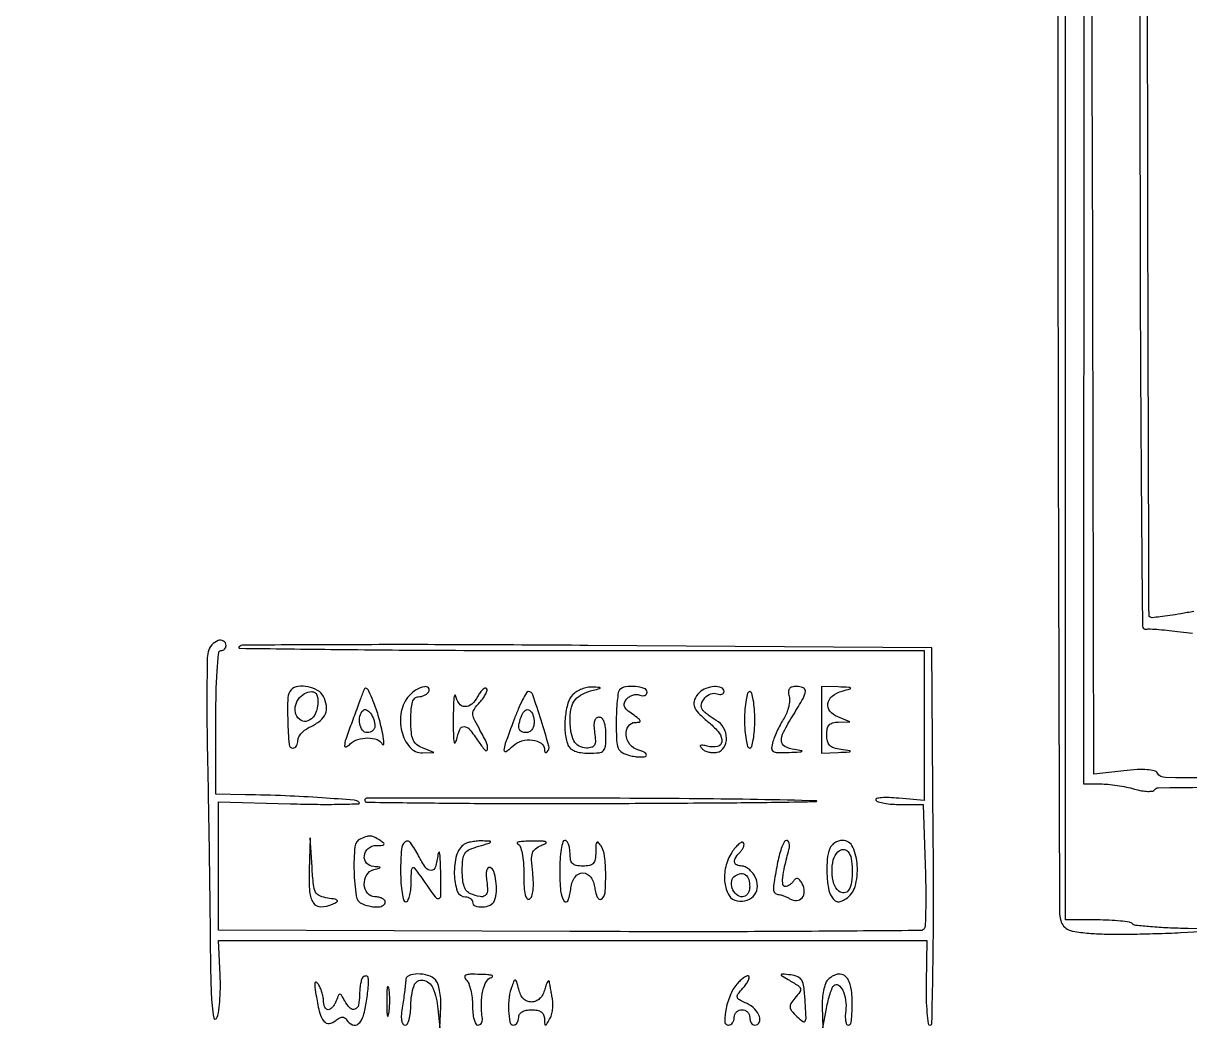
# Model space of a CAD drawing. Extents: x 24 to 1546, y 0 to 2379.
# Drawn here: x 23.5 to 250.7, y -0.5 to 195.2 of the extents above; entities that cross this region are included whole.
import ezdxf

# ---------------------------------------------------------------- set-up
doc = ezdxf.new("R2010")
doc.units = 0
doc.header["$MEASUREMENT"] = 0
doc.layers.get('0').update_dxf_attribs({"linetype": 'CONTINUOUS'})

msp = doc.modelspace()

# ---------------------------------------------------------------- linework, layer by layer
for points in [[(435.072302, 168.795574, 0.000014), (536.468237, 169.247283, 0.412847)], [(563.34628, 20.117426, 0.00003), (563.585042, 68.349484, 0.000793), (563.761466, 121.74337, 0.000478), (563.809731, 185.065658, -0.000252), (563.829439, 248.38279, -0.000419), (563.917736, 301.759581, -0.00001), (564.039235, 350.115363, -0.198254)], [(330.47682, 18.883074, 0.000013), (445.994116, 18.943074, 0.000017), (561.276547, 19.009838, 0.139128)], [(230.109045, 358.876355, -0.000048), (230.095006, 206.25), (230.064976, 47), (233.28909, 47, -0.023747), (234.771682, 46.929546, -0.013014), (236.577288, 46.710001, -0.012946), (238.402974, 46.391132, -0.020127), (239.955477, 46.012769, 0.024958), (241.338725, 45.689776, 0.037991), (242.565278, 45.56232, 0.043644), (243.514492, 45.618993, 0.219128), (243.948875, 45.902534, -0.255219), (244.6081, 46.271251, -0.000062), (280.19227, 46.629818, -0.001119)], [(251.530758, 80.581172, 0.011535), (248.977004, 80.177629, -0.006675), (246.845883, 79.819607, -0.009884), (244.968172, 79.567768, -0.005518), (243.392198, 79.405627, -0.162679), (243.005521, 79.496591, -0.259096), (242.797298, 79.868691, -0.000011), (242.648497, 127.699984, -0.000482), (242.536335, 180.49825, -0.00029), (242.5, 243.154512)], [(331.836986, 230.235519, 0.000013), (331.874014, 200.213255, 0.015872)], [(225.013655, 214.75, 0.000277), (225.059806, 140.886878, 0.000454), (225.190327, 78.351107, 0.000032), (225.362356, 22.131574, 0.064863), (225.595916, 20.381429, 0.107114), (226.164436, 19.277648, 0.124871), (227.113076, 18.581178, 0.065725), (228.758936, 18.15464, 0.012642), (231.832262, 17.855477, 0.015752), (234.774396, 17.736986, 0.004855), (239.213227, 17.74125, 0.004852), (244.181474, 17.842492, 0.005308), (249, 18.038689), (260.5, 18.629284), (250.416667, 18.814642, -0.006803), (246.49735, 18.940051, -0.010103), (243.070439, 19.165864, -0.005626), (240.213445, 19.444602, -0.168222), (239.567808, 19.75, 0.155841), (238.980631, 20.045287, 0.012185), (237.220527, 20.279687, 0.015682), (235.063677, 20.445365, 0.011326), (232.65206, 20.5), (226.501837, 20.5), (226.500919, 213.749975, -0.000156), (226.538171, 334.839254, -0.002108)], [(241, 241.956163, 0.000291), (241.049797, 156.292503, 0.001606), (241.251521, 110.171393, 0.000259), (241.514151, 77.758046, 0.469652), (242.25, 77.158078, -0.060445), (243.021275, 77.214777, -0.007328), (244.721071, 77.109223, -0.008615), (246.745006, 76.918606, -0.007), (248.906838, 76.646667, 0.014479), (251.27696, 76.384471, 0.032362)], [(309.222717, 47.984506, -0.000114), (246.007655, 48.230202, -0.258835), (244.429245, 49.114484, 0.196716), (243.798944, 49.572841, 0.042905), (242.444795, 49.783768, 0.032143), (240.502325, 49.79251, 0.013225), (237.877884, 49.565694), (232.015311, 48.902419), (231.757656, 174.70121, -0.000265), (231.678651, 226.7691, -0.00026)], [(266.467086, 181.731918, 0.000082), (266.518586, 143.885163, 0.037539)], [(281.630153, 137.558684, -0.000053), (320.530591, 137.970003, -0.000957)]]:
    msp.add_lwpolyline(points, format="xyb")
for points in [[(59.520313, 72.75, 0.052512), (59.328298, 71.17431, 0.002384), (59.265285, 65.726562, 0.003963), (59.272591, 59.250883, 0.002826), (59.379243, 52, -0.000839), (59.53465, 43.682252, -0.000525), (59.690077, 33.940625, -0.000526), (59.823053, 24.341363, -0.000958), (59.908391, 16.5, 0.003052), (60.030792, 8.378277, 0.014518), (60.263906, 3.739108, 0.033638), (60.610367, 1.390983, 0.68451), (61.114469, 1.311417, 0.093563), (61.504034, 2.411819, 0.017305), (61.760481, 4.555501, 0.018025), (61.884623, 7.117874, 0.015568), (61.834061, 9.811417), (61.5, 16.5), (130.5, 16.5), (199.5, 16.5), (199.372857, 8.25, 0.010115), (199.388102, 5.086824, 0.016775), (199.544342, 2.423437, 0.01077), (199.786248, 0.304672, 0.375141), (200.135178, 0, 0.40846), (200.509072, 0.366606, 0.000655), (200.695387, 10.505524, 0.003921), (200.803974, 22.279673, 0.00213), (200.762321, 36.75), (200.5, 73.5), (133.5, 74, 0.001058), (107.743869, 74.13771, 0.001727), (85.902187, 74.132812, 0.000192), (66.418365, 74.05363, 0.167501), (65.55, 73.75, 0.706821), (65.654544, 73.442852, 0.000207), (84.619062, 73.220313, 0.001784), (106.096616, 73.053794, 0.001046), (131.8, 73), (199, 73), (199, 58.372771), (199, 43.745541), (194.033708, 44.222739, 0.015037), (192.164391, 44.34577, 0.029857), (190.680573, 44.310082, 0.041513), (189.712746, 44.147213, 0.506291), (189.592725, 43.849969, 0.190112), (190.036913, 43.518226, 0.023331), (191.242985, 43.249678, 0.02495), (192.766677, 43.062015, 0.018166), (194.472964, 43), (198.827894, 43), (199.199218, 31.25, -0.00489), (199.298647, 26.692186, -0.007424), (199.287486, 22.729194, -0.003339), (199.205729, 19.371062, -0.159557), (198.978271, 18.743, -0.228624), (198.350244, 18.433905, -0.000149), (178.454849, 18.283863, -0.00171), (156.22794, 18.198919, -0.001039), (129.943, 18.243), (61.5, 18.5), (61.5, 31), (61.5, 43.5), (75.5, 43.129955, 0.003994), (80.829544, 43.031684, 0.007105), (85.218699, 43.048196, 0.002852), (88.826714, 43.133637, 0.64658), (88.925359, 43.371263, 0.186138), (87.97074, 43.830371, 0.002792), (81.693405, 44.299722, 0.007433), (74.558796, 44.686661, 0.005692), (66.75, 44.904835), (61, 45), (61, 59, -0.005407), (61.06327, 64.850424, -0.01242), (61.267857, 69.25, -0.007361), (61.556705, 72.59926, -0.385003), (62, 73, 0.099038), (62.381638, 73.076342, 0.097945), (62.70625, 73.29375, 0.097945), (62.923658, 73.618362, 0.099038), (63, 74, 0.267755), (62.508873, 74.851368, 0.220784), (61.448806, 74.946739, 0.127706), (60.210182, 74.101332, 0.123537)], [(75.666667, 65.333333, 0.191644), (75.016464, 63.823744, 0.014353), (75.019652, 59.265722, 0.011685), (75.261656, 54.684163, 0.392084), (76, 54, 0.150182), (76.381362, 54.11719, 0.098581), (76.70625, 54.446923, 0.08174), (76.925361, 54.939752, 0.063895), (77, 55.521439, -0.13045), (77.176113, 56.184973, -0.057326), (77.718215, 56.923196, -0.051272), (78.509697, 57.617963, -0.047645), (79.444988, 58.156889, 0.062964), (81.30024, 59.302764, 0.123007), (82.341339, 60.680937, 0.137106), (82.549752, 62.279263, 0.087358), (81.96123, 64.072442, 0.143293), (80.830966, 65.22405, 0.078261), (78.959035, 65.915644, 0.080057), (77.012561, 65.989499, 0.167426)], [(98.654988, 64.171259, 0.139825), (97.127506, 61.07045, 0.10346), (97.228622, 57.229223, 0.120278), (98.793881, 54.162319, 0.225745), (101.285184, 53.063386), (103.5, 53.126773), (101.25, 54.031162, -0.07597), (100.097581, 54.712335, -0.123856), (99.423998, 55.619193, -0.079835), (99.090063, 57.025948, -0.018436), (99, 59.467776, -0.016956), (99.072771, 61.613033, -0.060077), (99.329485, 62.963692, -0.115718), (99.781154, 63.720196, -0.203267), (100.440983, 64, 0.061875), (101.038022, 64.074167, 0.051278), (101.640225, 64.29375, 0.053305), (102.157656, 64.617164, 0.08825), (102.5, 65, 0.344156), (102.421113, 65.718574, 0.258226), (101.629473, 65.957504, 0.084401), (100.044578, 65.323204, 0.071656)], [(139.666667, 65.333333, 0.160302), (139.403805, 64.812632, 0.011418), (139.195833, 63.180803, 0.01516), (139.048531, 61.183328, 0.010824), (139, 58.941741, 0.009871), (139.068594, 55.467651, 0.087673), (139.393018, 53.97761, 0.171135), (140.138568, 53.141609, 0.064498), (141.617999, 52.55974, 0.02455), (142.66348, 52.351276, 0.031582), (143.639783, 52.268503, 0.032868), (144.434311, 52.303704, 0.170476), (144.824329, 52.490995, 0.328871), (144.865222, 52.761681, 0.115793), (144.591728, 53.075988, 0.062091), (144.011438, 53.393107, 0.030094), (143.20633, 53.656295, -0.170281), (141.648437, 54.706412, -0.138391), (140.9249, 56.598015, -0.175199), (141.368494, 58.288761, -0.246662), (142.722506, 59, 0.042033), (143.521767, 59.067309, 0.463005), (143.665933, 59.31027, 0.148516), (143.371107, 59.717552, 0.009582), (142.174834, 60.590095, -0.029377), (141.096495, 61.443974, -0.117966), (140.619848, 62.129649, -0.179014), (140.60771, 62.791383, -0.089434), (141.025441, 63.530654, -0.076156), (141.560673, 64.005852, -0.067284), (142.236144, 64.323577, -0.069999), (142.943813, 64.441802, -0.098358), (143.573113, 64.33357, 0.068852), (144.118841, 64.206413, 0.116799), (144.580852, 64.272043, 0.152564), (144.885242, 64.516406, 0.148977), (145, 64.893011, 0.32359), (144.473486, 65.621375, 0.059219), (142.746082, 65.972747, 0.055933), (140.834257, 65.916567, 0.162475)], [(155.2, 64.8, 0.089012), (154.260943, 63.45022, 0.189356), (154.190883, 62.200533, 0.116569), (155.042515, 60.81263, 0.02509), (157.143501, 58.901284, -0.056271), (159.057655, 56.928726, -0.18865), (159.554959, 55.231506, -0.334805), (158.708125, 54.292883, -0.112063), (156.743091, 54.356932, 0.016414), (155.830337, 54.563875, 0.166972), (155.451187, 54.510149, 0.445019), (155.392595, 54.291423, 0.052479), (155.74973, 53.85027, 0.088568), (156.282617, 53.478837, 0.050331), (157.027962, 53.222311, 0.048166), (157.856797, 53.110039, 0.057221), (158.64378, 53.169915, 0.21006), (159.99679, 54.104228, 0.144864), (160.49072, 55.927028, 0.122658), (159.932692, 57.965487, 0.139191), (158.5, 59.391014, -0.019602), (157.683504, 59.886552, -0.017992), (156.883991, 60.458133, -0.018331), (156.208128, 61.019708, -0.05478), (155.807202, 61.466462, -0.222155), (155.604355, 62.552028, -0.12306), (156.260843, 63.761271, -0.114996), (157.450507, 64.57438, -0.186356), (158.660214, 64.576894, 0.063514), (159.172886, 64.451679, 0.110379), (159.606438, 64.498324, 0.151508), (159.891486, 64.705186, 0.161968), (160, 65.031385, 0.313048), (159.497199, 65.755758, 0.101705), (158.138829, 65.967376, 0.078016), (156.47872, 65.624136, 0.106853)], [(172.683557, 64.102078, -0.081284), (172.767661, 63.205827, -0.040047), (172.597624, 62.070748, -0.038362), (172.226023, 60.892189, -0.045352), (171.694063, 59.852078, 0.01869), (171.076023, 58.787584, 0.012575), (170.447451, 57.529986, 0.012677), (169.899922, 56.280503, 0.024408), (169.536738, 55.25, 0.046594), (169.280158, 53.963873, 0.278358), (169.558779, 53.370784, 0.145993), (170.389752, 53.11491, 0.012001), (172.682612, 53.149832, 0.002443), (174.749508, 53.241074, 0.110161), (175.160324, 53.35408, 0.712562), (175.139584, 53.48656, 0.006736), (173.75, 53.716254, -0.079682), (171.855397, 54.321838, -0.273907), (171.188622, 55.367397, -0.130498), (171.590888, 57.112662, -0.016496), (173.526086, 60.5, 0.00891), (175.411137, 63.686359, 0.103764), (175.84972, 65.057358, 0.337404), (175.427578, 65.748996, 0.093264), (174.09362, 66, 0.060566), (173.230996, 65.895123, 0.174193), (172.736419, 65.566196, 0.168999), (172.555518, 64.989855, 0.05633)], [(179, 59.5), (179, 53), (182.25, 53.149832, 0.000897), (184.414657, 53.253519, 0.202175), (184.594183, 53.339937, 0.591928), (184.55929, 53.436806, 0.001448), (182.75, 53.716254, -0.042367), (181.391064, 54.041656, -0.121485), (180.575302, 54.5548, -0.134975), (180.140851, 55.351599, -0.057778), (180, 56.566422, -0.049134), (180.116158, 57.745624, -0.135073), (180.487653, 58.486298, -0.144263), (181.16766, 58.903988, -0.059097), (182.25, 59.063386), (184.5, 59.126773), (182.175759, 60.058626, -0.124706), (180.631461, 61.183264, -0.217354), (180.224086, 62.683306, -0.188558), (181.088858, 64.140434, -0.098078), (183.005251, 65.106475, 0.003938), (184.570705, 65.555378, 0.56072), (184.611758, 65.708722, 0.195388), (184.348332, 65.827751, 0.001955), (182.25, 65.90032), (179, 66)], [(80.816422, 62.258551, -0.101595), (80.196726, 60.372201, -0.169302), (78.948069, 59.287015, -0.234605), (77.599089, 59.39629, -0.167204), (76.608574, 60.577656, -0.136892), (76.470099, 62.041525, -0.108072), (77.082093, 63.517398, -0.107529), (78.257708, 64.608583, -0.134282), (79.688867, 65, -0.146268), (80.300806, 64.817073, -0.151042), (80.702705, 64.330148, -0.093437), (80.876419, 63.489926, -0.033126)], [(89.522398, 64.5, -0.001404), (89.152378, 63.478262, -0.000464), (88.603443, 61.979993, -0.000462), (87.991723, 60.319885, -0.000525), (87.402225, 58.729764, 0.006073), (86.313595, 55.690213, 0.070205), (86.073039, 54.450069, 0.568266), (86.397827, 54.23322, 0.08535), (87.2, 54.8, -0.122359), (88.650352, 55.673115, -0.076753), (90.619697, 55.961043, -0.08275), (92.433823, 55.643742, -0.199969), (93.426481, 54.75, 0.811835), (93.749983, 54.827827, 0.044421), (93.519955, 56.769664, 0.016523), (92.641767, 60.362384, 0.032262), (91.66645, 63.143618, 0.007584), (90.79559, 65.109813, 0.144651), (90.358119, 65.609181, 0.433241), (89.976044, 65.510156, 0.038742)], [(107.254497, 59.5, 0.005457), (107.278819, 56.591489, 0.03386), (107.408409, 55.105196, 0.6165), (107.627625, 55.034684, 0.142557), (107.878135, 55.5, -0.042068), (108.52665, 57.636133, -0.317964), (109.362316, 58.179167, -0.216877), (110.439401, 57.636644, -0.023544), (112.119265, 55.332559, 0.035513), (113.469481, 53.570717, 0.667551), (113.948411, 53.735471, 0.127413), (113.667242, 55.187932, 0.019089), (112.275689, 57.842359, -0.016586), (111.275383, 59.727466, -0.122161), (111.063033, 60.716131, -0.148702), (111.361799, 61.597604, -0.028392), (112.436225, 62.929529, 0.027537), (113.116246, 63.769586, 0.042419), (113.597165, 64.570692, 0.051323), (113.840498, 65.230514, 0.264992), (113.741556, 65.591777, 0.299929), (113.435529, 65.654645, 0.086738), (113.004388, 65.388401, 0.056665), (112.515505, 64.843574, 0.031692), (112.045837, 64.085646, -0.085261), (110.86296, 62.566264, -0.196738), (109.528244, 62.078051, -0.229786), (108.384666, 62.687407, -0.110245), (107.705733, 64.25, 0.703575), (107.544932, 64.275006, 0.101374), (107.394418, 63.782812, 0.01732), (107.290187, 62.049917, 0.005722)], [(119.071849, 59.462487, 0.003013), (117.381262, 54.859665, 0.079525), (117.137491, 53.573102, 0.608918), (117.537902, 53.351524, 0.036791), (118.928336, 54.435145, -0.115493), (120.644168, 55.385016, -0.09665), (122.723085, 55.557812, -0.122085), (124.371693, 54.950898, -0.248719), (125, 53.765946, 0.052639), (125.040342, 53.383809, 0.158313), (125.170022, 53.159602, 0.258605), (125.359231, 53.116042, 0.127065), (125.578798, 53.245465, 0.271101), (125.875759, 54.380376, 0.007648), (124.383153, 59.403274, 0.007211), (122.736336, 64.396642, 0.319723), (121.889227, 65, 0.269715), (121.511426, 64.780214, 0.011591), (120.754091, 63.373356, 0.017106), (119.919829, 61.584773, 0.011052)], [(130.571429, 64.428571, 0.127676), (129.592894, 62.763903, 0.044982), (129.072473, 60.02148, 0.044515), (129.046721, 57.04831, 0.071647), (129.606989, 54.581787, 0.129622), (130.089776, 53.911521, 0.078209), (130.938354, 53.411271, 0.060254), (132.122868, 53.100964, 0.033975), (133.606989, 53, 0.023606), (135.651029, 53.096558, 0.178488), (136.507642, 53.507883, 0.172432), (136.908073, 54.384768, 0.02172), (137, 56.5, 0.027369), (136.91797, 57.997469, 0.06331), (136.655228, 59.090522, 0.10023), (136.233348, 59.760239, 0.205018), (135.673193, 60, 0.178073), (135.122179, 59.797332, 0.14566), (134.77774, 59.267697, 0.081358), (134.66262, 58.351274, 0.02709), (134.786692, 57, -0.023716), (134.944518, 55.399703, -0.133797), (134.762981, 54.568924, -0.206915), (134.233552, 54.13941, -0.068484), (133.220488, 54, -0.130763), (131.783178, 54.382434, -0.139709), (130.768629, 55.422307, -0.09119), (130.179354, 57.239528, -0.032936), (130, 59.959343, -0.066262), (130.265162, 61.951431, -0.109864), (131.04988, 63.4459, -0.103401), (132.434011, 64.525383, -0.053869), (134.5, 65.27639, 0.002186), (135.808667, 65.604138, 0.42482), (135.869705, 65.711341, 0.31604), (135.75545, 65.802371, 0.001832), (134.321429, 65.883999, 0.063825), (133.372194, 65.813359, 0.04214), (132.321205, 65.504317, 0.04203), (131.332804, 65.0217, 0.061869)], [(164, 59.5, 0.017105), (164.072146, 57.39166, 0.027868), (164.29375, 55.615625, 0.026982), (164.608967, 54.292067, 0.332234), (165, 54, 0.332234), (165.391033, 54.292067, 0.026982), (165.70625, 55.615625, 0.027868), (165.927854, 57.39166, 0.017105), (166, 59.5, 0.017105), (165.927854, 61.60834, 0.027868), (165.70625, 63.384375, 0.026982), (165.391033, 64.707933, 0.332234), (165, 65, 0.332234), (164.608967, 64.707933, 0.026982), (164.29375, 63.384375, 0.027868), (164.072146, 61.60834, 0.017105)], [(91.984687, 58.25, -0.119708), (91.875058, 57.773274, -0.102025), (91.554877, 57.367188, -0.093279), (91.07173, 57.09454, -0.082121), (90.5, 57, -0.238012), (89.588307, 57.460049, -0.113009), (89.048705, 58.697923, -0.097867), (89.062383, 60.20059, -0.146327), (89.681695, 61.348362, -0.326824), (90.341269, 61.450501, -0.113857), (91.11745, 60.790253, -0.077306), (91.75414, 59.581749, -0.079752)], [(123, 58.940983, -0.075715), (122.887055, 58.199409, -0.089148), (122.559375, 57.570164, -0.100726), (122.07204, 57.149516, -0.128528), (121.5, 57, -0.108576), (120.560474, 57.206455, -0.224047), (120.088296, 57.770045, -0.12721), (120.084776, 58.777787, -0.029218), (120.604785, 60.412469, -0.13459), (121.283056, 61.335003, -0.314863), (122.095272, 61.38312, -0.185148), (122.774815, 60.496145, -0.072024)], [(89.999439, 43.75, 0.410535), (90.302272, 43.443793, 0.000228), (104.467023, 43.2827, 0.00238), (120.365034, 43.184839, 0.001427), (139.25, 43.212382, 0.000616), (157.470715, 43.313402, 0.001486), (170.948438, 43.444792, 0.003338), (177.99996, 43.581583, 0.973949), (178, 43.705328, 0.004613), (155.10521, 44.105768, 0.001939), (124.304749, 44.240842, 0.00011), (90.499684, 44.250585, 0.414453)], [(79.189084, 30.218615, 0.024811), (79.272412, 25.95019, 0.134063), (80.029302, 23.780648, 0.256185), (81.479774, 23.049306, 0.098556), (83.75, 23.583379, 0.025692), (84.609532, 24.02966, 0.459841), (84.658347, 24.300211, 0.180954), (84.278299, 24.522508, 0.008654), (82.79806, 24.752153, -0.064004), (81.254751, 25.170054, -0.179588), (80.446759, 25.919259, -0.091443), (80.024417, 27.358868, -0.009991), (79.737145, 30.811785), (79.378169, 36.5)], [(89.25, 36.337719, 0.281156), (88.081453, 34.765313, 0.029259), (87.925604, 29.963637, 0.029377), (88.333008, 25.170466, 0.271613), (89.581787, 23.606989, 0.041331), (91.250406, 23.120311, 0.072601), (92.68275, 23.039686, 0.115739), (93.639132, 23.355742, 0.260988), (94, 24, 0.191087), (93.848523, 24.381882, 0.088204), (93.4125, 24.70625, 0.068025), (92.765418, 24.926307, 0.048028), (92, 25, -0.229032), (90.573111, 25.689789, -0.157063), (89.930995, 27.402879, -0.144368), (90.388799, 29.275949, -0.199775), (91.75, 30.310674, 0.001923), (92.926177, 30.622879, 0.339035), (93, 30.719237, 0.392517), (92.923939, 30.801199, 0.002113), (91.75, 30.883999, -0.20052), (90.373141, 31.569563, -0.211435), (89.933167, 33.010791, -0.188091), (90.698017, 34.436905, -0.176777), (92.25, 35.015313, 0.011293), (93.444209, 35.050422, 0.220444), (93.762149, 35.218347, 0.409657), (93.728886, 35.479509, 0.023197), (93, 36, 0.022329), (91.911049, 36.636696, 0.098976), (91.203011, 36.845769, 0.097389), (90.46328, 36.768296, 0.021256)], [(97, 30, 0.015416), (97.071434, 27.683687, 0.025878), (97.291667, 25.75, 0.024068), (97.604992, 24.303225, 0.339565), (98, 24, 0.284375), (98.389868, 24.241246, 0.04727), (98.721658, 25.101562, 0.039751), (98.959867, 26.31301, 0.025183), (99.052452, 27.75, -0.004905), (99.108917, 30.122372, -0.166641), (99.306661, 30.641646, -0.471681), (99.645294, 30.640027, -0.018121), (100.508902, 29.5, 0.00296), (103.709616, 24.997487, 0.272099), (104.421009, 24.683583, 0.38141), (104.861724, 25.17977, 0.004307), (104.80816, 30, 0.006016), (104.734181, 32.328709, 0.029591), (104.599119, 33.635938, 0.672966), (104.438884, 33.672438, 0.122254), (104.276604, 33.25, -0.038401), (103.783159, 30.818653, -0.31694), (102.953374, 30.147705, -0.265088), (101.899006, 30.659829, -0.030793), (100.5, 33, 0.037776), (98.912339, 35.573542, 0.437947), (97.861699, 35.696972, 0.201508), (97.142353, 34.261265, 0.016698)], [(109.403972, 35.234687, 0.18303), (107.89277, 33.109885, 0.069345), (107.458168, 29.434309, 0.07785), (108.048364, 26.118712, 0.320121), (109.616631, 25, -0.070596), (110.145317, 24.92498, -0.086212), (110.593635, 24.70625, -0.100221), (110.893366, 24.381339, -0.137184), (111, 24, 0.311441), (111.524159, 23.240117, 0.106177), (112.920306, 23.026889, 0.089618), (114.454807, 23.4004, 0.199294), (115.268159, 24.256427, 0.076439), (115.65073, 26.018242, 0.048126), (115.57703, 28.127141, 0.048221), (115.152019, 29.963158, 0.235626), (114.419242, 30.694092, 0.271271), (114.010633, 30.607657, 0.150696), (113.743279, 30.154894, 0.070426), (113.661366, 29.282698, 0.024692), (113.782741, 28.026919, -0.04029), (113.906942, 26.124455, -0.231012), (113.462572, 25.248362, -0.220132), (112.479446, 25.034723, -0.036775), (110.581787, 25.606989, -0.135374), (109.887686, 26.11896, -0.081718), (109.391598, 27.020409, -0.058264), (109.093844, 28.329652, -0.026813), (109, 30.078397, -0.023841), (109.107068, 32.322544, -0.125543), (109.520959, 33.47379, -0.14144), (110.409926, 34.214799, -0.033203), (112.25, 34.88122, 0.002702), (114.221613, 35.462063, 0.161819), (114.521102, 35.672614, 0.596162), (114.446865, 35.831123, 0.006917), (113, 35.894499, 0.02723), (111.962464, 35.869069, 0.025634), (110.912417, 35.731565, 0.026533), (109.995593, 35.512523, 0.075884)], [(119.75, 35.337719, -0.204488), (120.282464, 34.803609, -0.043622), (120.669901, 33.520517, -0.034603), (120.920677, 31.699935, -0.016928), (121, 29.35765, 0.011821), (121.058349, 26.890055, 0.045447), (121.269451, 25.371319, 0.116644), (121.627393, 24.651, 0.373822), (122.115364, 24.571299, 0.181126), (122.548254, 25.130392, 0.045373), (122.792684, 26.278276, 0.037027), (122.862573, 27.826747, 0.020834), (122.729798, 29.704872, -0.015374), (122.525611, 32.204842, -0.087618), (122.68992, 33.522684, -0.148946), (123.254557, 34.357744, -0.074353), (124.364434, 35.01117, 0.031097), (125.292354, 35.454651, 0.615649), (125.28235, 35.699057, 0.10263), (124.641331, 35.843514, 0.00525), (122.5, 35.857666, 0.011705), (121.042177, 35.81786, 0.034053), (120.042187, 35.698513, 0.148883), (119.712411, 35.525795, 0.539831)], [(128, 30, 0.022864), (128.176766, 26.136451, 0.125695), (128.869831, 24.186608, 0.619464), (129.624492, 24.285283, 0.054304), (130.183578, 26.75, -0.122423), (130.97363, 28.86052, -0.248066), (132.500843, 29.660767, -0.246816), (134.028693, 28.850498, -0.12179), (134.818058, 26.733045, 0.034206), (135.006694, 25.712827, 0.06691), (135.316445, 24.948075, 0.116307), (135.688413, 24.548823, 0.293726), (136.068058, 24.542062, 0.237261), (136.817752, 25.761245, 0.022983), (136.958779, 29.334244, 0.027567), (136.73533, 32.955404, 0.114746), (136, 35, 0.043106), (135.512621, 35.628119, 0.461139), (135.228862, 35.616929, 0.155556), (135.054211, 35.150937, 0.011096), (135.015313, 33.75, -0.036883), (134.9011, 32.312761, -0.148023), (134.524267, 31.526531, -0.162167), (133.797625, 31.121598, -0.046751), (132.5, 31, -0.045527), (131.231486, 31.115743, -0.152009), (130.5, 31.5, -0.152009), (130.115743, 32.231486, -0.045527), (130, 33.5, 0.038131), (129.926884, 34.457356, 0.057076), (129.70625, 35.265625, 0.074992), (129.382936, 35.817169, 0.226478), (129, 36, 0.339565), (128.604992, 35.696775, 0.024068), (128.291667, 34.25, 0.025878), (128.071434, 32.316313, 0.015416)], [(161.511266, 33.657538, 0.089563), (160.323235, 30.858437, 0.084216), (160.153434, 27.757612, 0.104182), (160.975012, 25.286252, 0.228959), (162.587505, 24.201743, 0.116831), (164.537757, 24.379099, 0.155795), (165.963545, 25.423921, 0.159184), (166.50124, 27.08211, 0.122925), (166.03421, 28.936078, 0.050474), (165.503029, 29.725548, 0.050278), (164.823812, 30.393723, 0.054906), (164.106108, 30.850749, 0.114833), (163.464816, 31, -0.105926), (162.473361, 31.212424, -0.268132), (162.057656, 31.788935, -0.173306), (162.276689, 32.674712, -0.049986), (163.183333, 33.783333, 0.049021), (163.591673, 34.280682, 0.06902), (163.841805, 34.79632, 0.0892), (163.903826, 35.249886, 0.188011), (163.763236, 35.570097, 0.321157), (163.4168, 35.62739, 0.061695), (162.852805, 35.257198, 0.045342), (162.18675, 34.578636, 0.026365)], [(170.450344, 31.75, 0.003687), (169.75503, 27.926404, 0.045139), (169.633036, 26.447304, 0.178112), (169.888284, 25.770108, 0.213797), (170.5, 25.484687, -0.059818), (170.977267, 25.419957, -0.02485), (171.599033, 25.224903, -0.024155), (172.251812, 24.94739, -0.028675), (172.837132, 24.62182, 0.154106), (174.144065, 24.275351, 0.211451), (175.218238, 24.812143, 0.181505), (175.647707, 26.059841, 0.121242), (175.242007, 27.532041, 0.037552), (174.770337, 28.243746, 0.142466), (174.34276, 28.553815, 0.235318), (173.948154, 28.507102, 0.109729), (173.579366, 28.128416, -0.055417), (173.24139, 27.69678, -0.049551), (172.804817, 27.331472, -0.052556), (172.340468, 27.082167, -0.097232), (171.921931, 27, -0.37694), (171.466415, 27.400277, -0.057667), (171.448441, 28.711409, -0.032009), (171.811587, 30.885641, -0.008814), (172.660333, 34.25, 0.048849), (172.773394, 34.920197, 0.082509), (172.719406, 35.485937, 0.121485), (172.514365, 35.859865, 0.209862), (172.195196, 36, 0.270783), (171.783536, 35.759419, 0.030874), (171.295069, 34.751562, 0.030549), (170.827067, 33.378481, 0.020042)], [(180.606989, 34.418213, 0.069746), (180.116187, 32.294727, 0.032057), (180.048515, 29.449771, 0.031336), (180.332071, 26.705499, 0.100817), (180.986846, 25, 0.061713), (181.54582, 24.323825, 0.154155), (182.11622, 24.047705, 0.133771), (182.797029, 24.130509, 0.041843), (183.721533, 24.600862, 0.189107), (185.527779, 27.013081, 0.081291), (185.963255, 31.078895, 0.091819), (185.079702, 34.710629, 0.295426), (183.087937, 36, 0.077153), (182.326184, 35.881753, 0.064988), (181.58615, 35.53535, 0.066774), (180.978972, 35.022955, 0.09279)], [(184.984687, 30.331787, -0.033957), (184.834211, 27.860954, -0.105932), (184.281817, 26.298319, -0.238658), (183.422449, 25.769805, -0.196354), (182.383217, 26.096921, -0.14755), (181.410079, 27.565891, -0.066995), (181.04299, 29.865259, -0.066557), (181.29743, 32.203368, -0.136866), (182.194427, 33.794427, -0.182436), (183.214679, 34.255555, -0.243686), (184.129705, 33.852992, -0.122353), (184.771912, 32.470189, -0.046089)], [(165, 26.940983, -0.070064), (164.895538, 26.199169, -0.085884), (164.590803, 25.570164, -0.100135), (164.138197, 25.149619, -0.138142), (163.606989, 25, -0.186945), (162.418556, 25.460436, -0.124233), (161.602813, 26.693791, -0.130878), (161.493137, 28.117725, -0.211527), (162.168385, 29.104067, -0.101319), (163.306341, 29.521551, -0.203235), (164.216825, 29.287774, -0.165676), (164.807153, 28.406268, -0.065523)], [(89.666667, 9.333333, 0.12431), (89.408273, 8.900353, 0.025624), (89.195833, 8.030208, 0.025482), (89.048954, 6.96693, 0.021582), (89, 5.833333, -0.051985), (88.799221, 3.907436, -0.256303), (88.112883, 3.108215, -0.300494), (87.173153, 3.322687, -0.062843), (86.11694, 4.75, 0.010895), (85.476997, 5.833896, 0.259519), (85.178528, 6, 0.295615), (84.907449, 5.824383, 0.013333), (84.460261, 4.75, -0.041442), (84.136311, 4.080378, -0.049275), (83.721758, 3.514063, -0.05655), (83.283558, 3.123914, -0.154839), (82.893011, 3, -0.18701), (82.550841, 3.132617, -0.088362), (82.257824, 3.514063, -0.06863), (82.056424, 4.080313, -0.049021), (81.984687, 4.75, 0.046687), (81.904886, 5.529221, 0.028391), (81.673722, 6.426563, 0.0283), (81.340182, 7.298178, 0.044011), (80.947587, 8, 0.124356), (80.551075, 8.351549, 0.515655), (80.313839, 8.229766, 0.068699), (80.307699, 7.372804, 0.00828), (80.584191, 5.5, 0.022064), (81.246009, 2.352605, 0.109456), (82.059188, 0.749445, 0.257321), (83.090647, 0.337921, 0.143123), (84.368591, 0.89094, -0.042372), (85.056234, 1.369535, -0.11259), (85.624684, 1.544818, -0.159582), (86.090181, 1.430098, -0.115281), (86.469989, 1.048558, 0.153879), (87.616335, 0.059529, 0.296863), (88.76272, 0.257089, 0.133211), (89.751857, 1.841382, 0.039281), (90.367342, 4.663401, 0.008268), (90.739923, 7.761663, 0.063102), (90.706393, 9.226099, 0.360603), (90.305985, 9.584207, 0.208679)], [(97.988994, 8.75, -0.024483), (97.948092, 8.042648, -0.004697), (97.799145, 6.765625, -0.004994), (97.596251, 5.277354, -0.004582), (97.358152, 3.75, 0.019292), (97.149931, 2.095984, 0.055578), (97.178085, 0.941998, 0.102736), (97.422454, 0.251588, 0.262239), (97.869158, 0, 0.270348), (98.317862, 0.261744, 0.058871), (98.678264, 1.121249, 0.044647), (98.921315, 2.383669, 0.025247), (99, 3.940983, -0.080751), (99.609147, 7.688139, -0.36301), (101.361004, 8.767172, -0.269651), (103.285586, 7.238802, -0.067032), (104.276069, 3.173888), (104.663794, -0.5), (104.831897, 3.55, 0.028081), (104.807868, 5.188427, 0.030826), (104.59812, 6.762813, 0.032386), (104.251973, 8.070182, 0.115971), (103.8, 8.8, 0.124233), (102.328472, 9.678479, 0.075041), (100.30692, 9.965831, 0.090991), (98.601555, 9.637704, 0.306715)], [(109.8, 8.8, -0.106108), (110.262714, 8.084376, -0.031761), (110.6475, 6.83625, -0.030274), (110.911592, 5.342733, -0.02863), (111, 3.8, 0.025966), (111.075671, 2.343862, 0.041083), (111.306627, 1.11625, 0.049744), (111.640813, 0.248179, 0.283202), (112.043837, 0, 0.124261), (112.428977, 0.097217, 0.116034), (112.733365, 0.367188, 0.103799), (112.908313, 0.772633, 0.082595), (112.925354, 1.25, -0.033774), (112.743084, 4.20465, -0.054228), (113.030654, 6.710453, -0.071121), (113.717248, 8.509324, -0.204941), (114.75, 9.310674, 0.272704), (114.929664, 9.491302, 0.412847), (114.825625, 9.667734, 0.045131), (113.968269, 9.81026, 0.011294), (112.55, 9.883999, 0.010802), (110.553656, 9.899481, 0.090655), (109.672917, 9.725833, 0.377158), (109.483735, 9.357057, 0.135335)], [(162.672412, 8.190514, 0.082352), (161.324298, 6.092958, 0.047755), (160.403889, 3.234021, 0.053347), (160.130585, 0.746532, 0.415045), (160.875, 0, 0.13236), (161.304015, 0.115594, 0.100566), (161.669531, 0.440625, 0.087856), (161.915432, 0.926833, 0.073375), (162, 1.5, -0.099038), (162.114514, 2.072457, -0.097945), (162.440625, 2.559375, -0.097945), (162.927543, 2.885486, -0.099038), (163.5, 3, -0.099038), (164.072457, 2.885486, -0.097945), (164.559375, 2.559375, -0.097945), (164.885486, 2.072457, -0.099038), (165, 1.5, 0.064853), (165.074694, 0.926543, 0.082425), (165.29375, 0.440625, 0.098894), (165.618646, 0.115568, 0.148195), (166, 0, 0.28515), (166.851683, 0.528704, 0.204088), (166.917302, 1.677913, 0.109055), (165.997599, 3.135581, 0.09104), (164.493115, 4.185091, -0.017365), (162.996826, 4.930629, -0.202617), (162.597994, 5.429931, -0.233317), (162.708432, 6.022493, -0.023222), (163.653651, 7.169783, 0.026847), (164.256188, 7.912023, 0.041489), (164.684392, 8.617908, 0.049776), (164.904858, 9.198561, 0.268379), (164.821072, 9.512262, 0.286592), (164.517556, 9.582425, 0.055166), (163.983653, 9.330248, 0.043748), (163.340424, 8.852409, 0.027223)], [(172.5, 8.879472, -0.009694), (174.418574, 7.702253, -0.164573), (174.875316, 7.131437, -0.24563), (174.791881, 6.508335, -0.023361), (173.81693, 5.256131, 0.034932), (173.034924, 4.202355, 0.171511), (172.869366, 3.491664, 0.150846), (173.178081, 2.781911, 0.025237), (174.213518, 1.692876, 0.025313), (175.393682, 0.679429, 0.465121), (175.818805, 0.770835, 0.134775), (175.98452, 1.510638, 0.004057), (175.807124, 4.692876, 0.013873), (175.552847, 7.462665, 0.096597), (175.13746, 8.751042, 0.171825), (174.373573, 9.429153, 0.068941), (173, 9.776951, 0.003239), (171.363265, 9.947544, 0.29838), (171.15997, 9.841042, 0.402754), (171.209869, 9.651535, 0.004152)], [(180.2, 8.8, 0.114107), (179.744481, 8.070467, 0.031795), (179.386281, 6.762812, 0.030331), (179.159349, 5.188429, 0.027732), (179.114999, 3.55), (179.229998, -0.5), (179.959376, 3.261043, -0.013466), (180.290653, 4.753111, -0.016512), (180.68306, 6.125842, -0.015059), (181.081269, 7.245961, -0.103798), (181.39875, 7.732083, -0.363205), (182.275533, 7.809986, -0.133184), (183.136454, 6.783343, -0.075162), (183.697238, 4.854776, -0.065464), (183.701853, 2.75, 0.028073), (183.625393, 1.696004, 0.046541), (183.693679, 0.807812, 0.061844), (183.879997, 0.190836, 0.296777), (184.173193, 0, 0.382092), (184.787117, 0.549354, 0.021202), (184.978126, 3.333302, 0.028724), (184.885409, 6.2921, 0.069524), (184.393011, 8.418213, 0.114419), (183.674963, 9.480829, 0.165972), (182.649735, 9.938357, 0.142509), (181.436115, 9.702046, 0.07765)], [(94.286014, 4.5, 0.006817), (94.315278, 2.711719, 0.040183), (94.418418, 1.780601, 0.720633), (94.561388, 1.761725, 0.075924), (94.717581, 2.26375, 0.022548), (94.846293, 3.485188, 0.015659), (94.885962, 4.872547, 0.015827), (94.839977, 6.209518, 0.031163), (94.703931, 7.26375, 0.248898), (94.549185, 7.455688, 0.49082), (94.403147, 7.374351, 0.030832), (94.307632, 6.29708, 0.00738)], [(118.70396, 7.668213, 0.060473), (118.143436, 5.436784, 0.040996), (118.029706, 2.815445, 0.039447), (118.293468, 0.579868, 0.357821), (119, 0, 0.148195), (119.381354, 0.115568, 0.098894), (119.70625, 0.440625, 0.082425), (119.925306, 0.926543, 0.064853), (120, 1.5, -0.140575), (120.177821, 2.11998, -0.118484), (120.666667, 2.6, -0.088208), (121.456621, 2.90137, -0.04716), (122.5, 3, -0.046252), (123.617719, 2.896384, -0.105433), (124.395951, 2.571959, -0.135544), (124.856198, 2.021404, -0.102727), (125.030409, 1.25, 0.007929), (125.066243, 0.172094, 0.377469), (125.206547, 0.027679, 0.281403), (125.413973, 0.133213, 0.005829), (126.036126, 1.171424, 0.063605), (126.379029, 1.97982, 0.034761), (126.598211, 3.035887, 0.034016), (126.673618, 4.157314, 0.045612), (126.580027, 5.171424, -0.000415), (126.402102, 6.136269, -0.000404), (126.224236, 7.109731, -0.000398), (126.069344, 7.965225, -0.001513), (125.97463, 8.5, 0.407911), (125.835616, 8.600067, 0.227511), (125.647474, 8.471875, 0.048184), (125.38499, 7.89801, 0.015349), (125.105235, 7, -0.055545), (124.687647, 5.961374, -0.078348), (124.085198, 5.168284, -0.089703), (123.338957, 4.673095, -0.102086), (122.5, 4.5, -0.099844), (121.656564, 4.67012, -0.097091), (120.935477, 5.154633, -0.08394), (120.374312, 5.943843, -0.054662), (119.999045, 7, 0.007831), (119.632083, 8.450153, 0.210779), (119.388438, 8.752072, 0.425293), (119.128017, 8.663481, 0.017941)]]:
    msp.add_lwpolyline(points, format="xyb", close=True)

doc.saveas('drawing.dxf')
